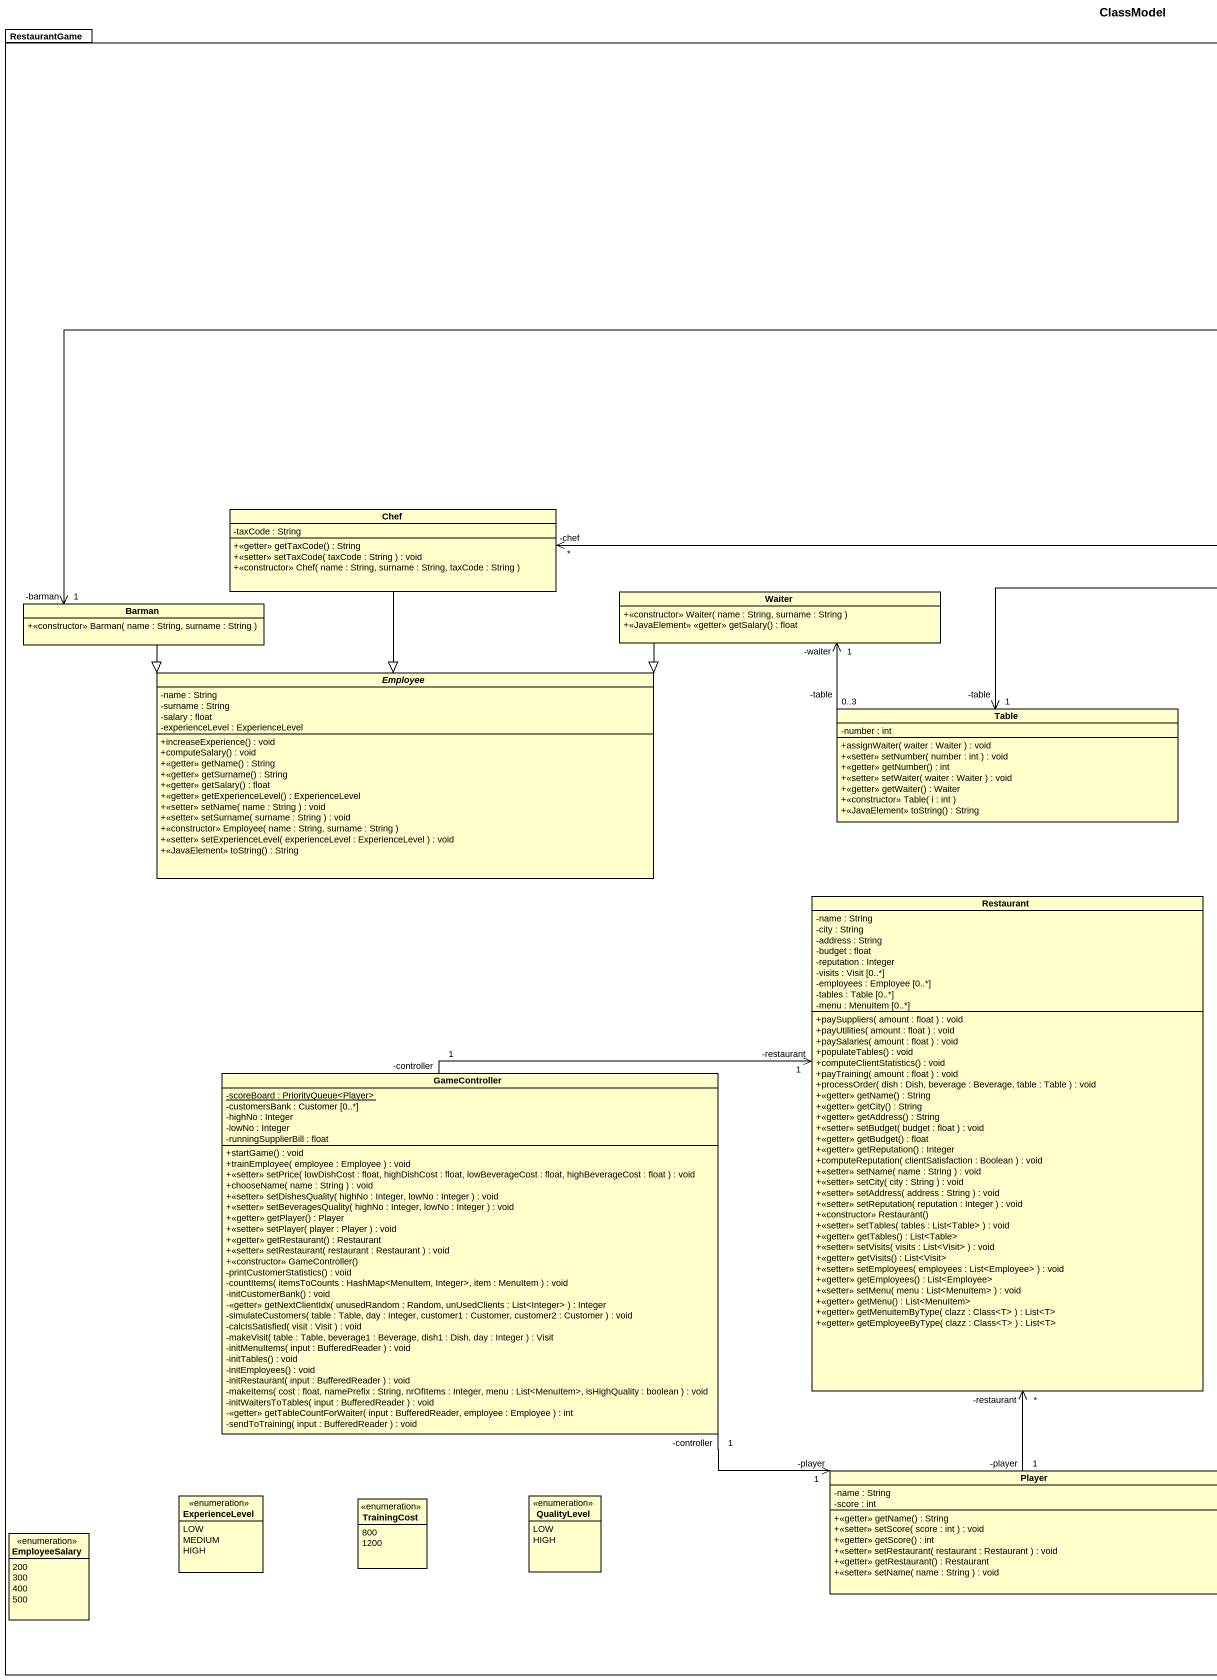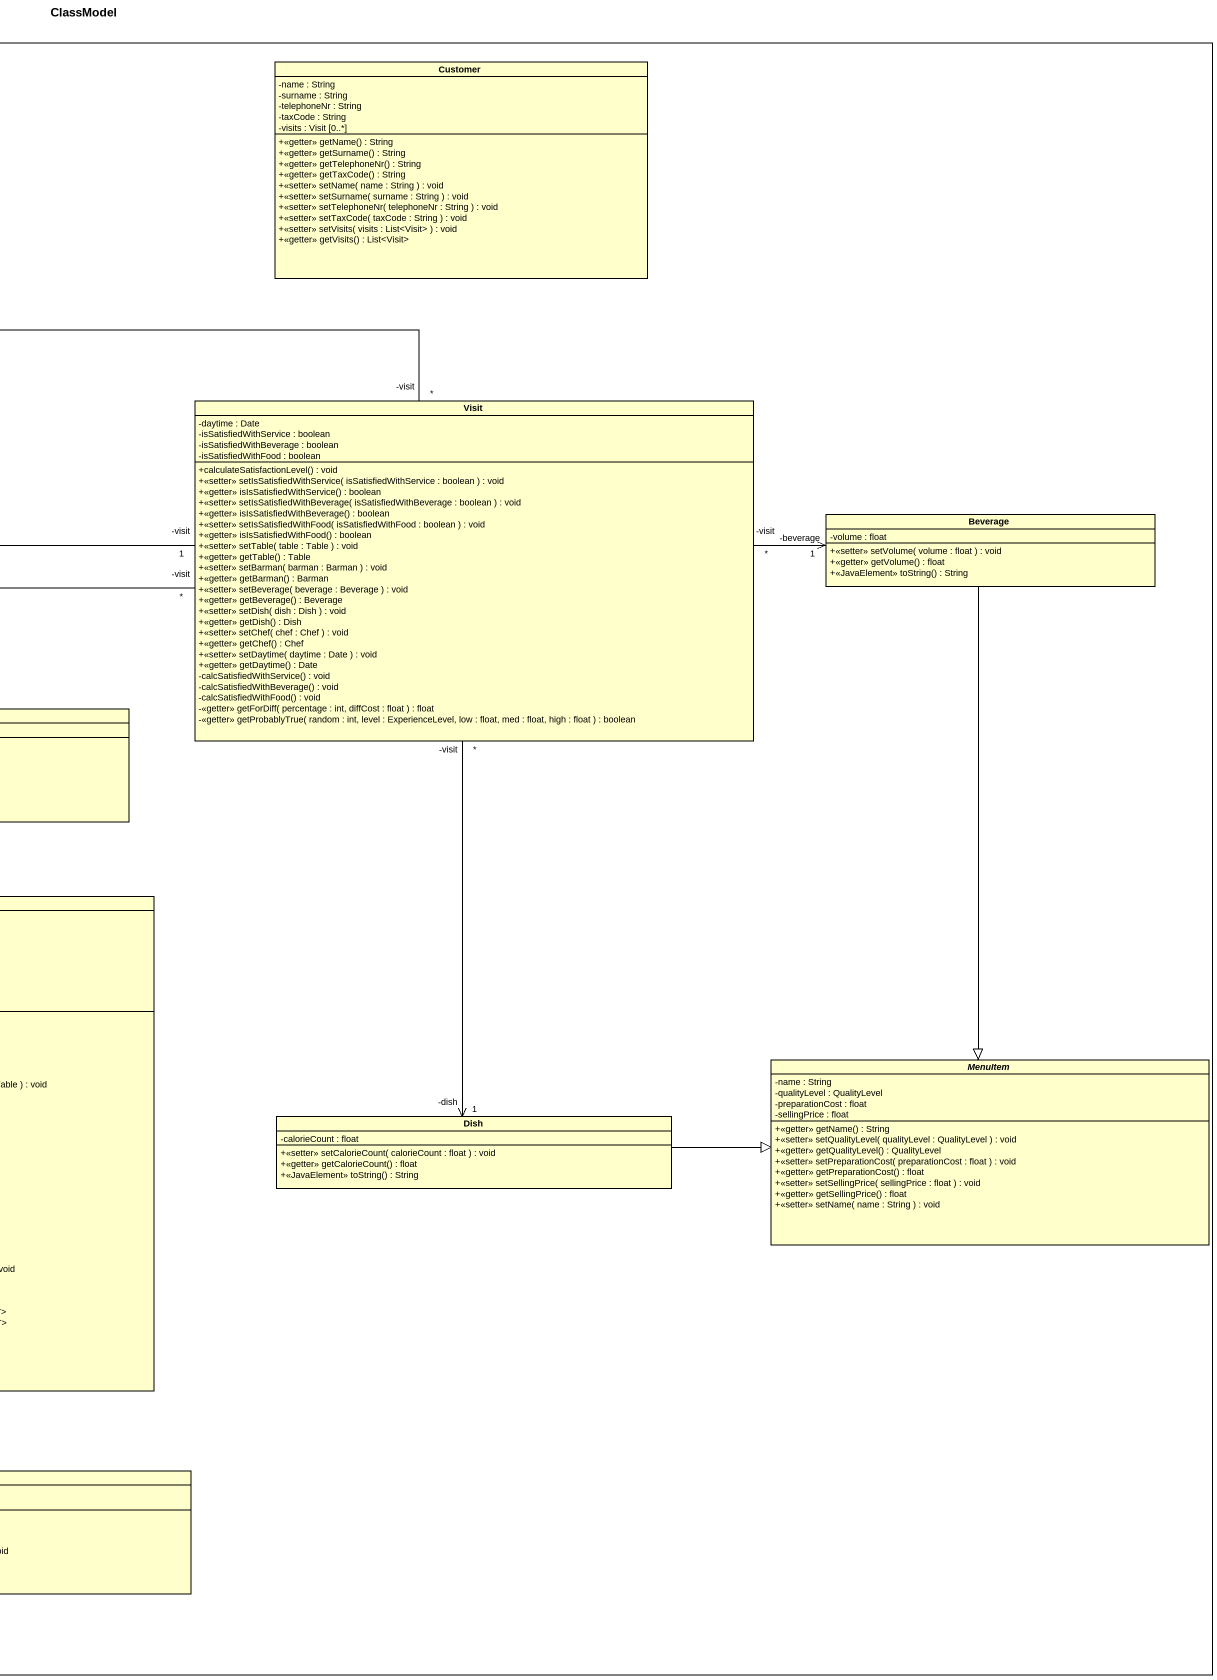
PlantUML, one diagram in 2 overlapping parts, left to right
@startuml
title ClassModel
hide circle
hide empty members
skinparam classAttributeIconSize 0
package RestaurantGame {
  class Customer {
    -name : String
    -surname : String
    -telephoneNr : String
    -taxCode : String
    -visits : Visit [0..*]
    +<<getter>> getName() : String
    +<<getter>> getSurname() : String
    +<<getter>> getTelephoneNr() : String
    +<<getter>> getTaxCode() : String
    +<<setter>> setName( name : String ) : void
    +<<setter>> setSurname( surname : String ) : void
    +<<setter>> setTelephoneNr( telephoneNr : String ) : void
    +<<setter>> setTaxCode( taxCode : String ) : void
    +<<setter>> setVisits( visits : List<Visit> ) : void
    +<<getter>> getVisits() : List<Visit>
  }
  class Visit {
    -daytime : Date
    -isSatisfiedWithService : boolean
    -isSatisfiedWithBeverage : boolean
    -isSatisfiedWithFood : boolean
    +calculateSatisfactionLevel() : void
    +<<setter>> setIsSatisfiedWithService( isSatisfiedWithService : boolean ) : void
    +<<getter>> isIsSatisfiedWithService() : boolean
    +<<setter>> setIsSatisfiedWithBeverage( isSatisfiedWithBeverage : boolean ) : void
    +<<getter>> isIsSatisfiedWithBeverage() : boolean
    +<<setter>> setIsSatisfiedWithFood( isSatisfiedWithFood : boolean ) : void
    +<<getter>> isIsSatisfiedWithFood() : boolean
    +<<setter>> setTable( table : Table ) : void
    +<<getter>> getTable() : Table
    +<<setter>> setBarman( barman : Barman ) : void
    +<<getter>> getBarman() : Barman
    +<<setter>> setBeverage( beverage : Beverage ) : void
    +<<getter>> getBeverage() : Beverage
    +<<setter>> setDish( dish : Dish ) : void
    +<<getter>> getDish() : Dish
    +<<setter>> setChef( chef : Chef ) : void
    +<<getter>> getChef() : Chef
    +<<setter>> setDaytime( daytime : Date ) : void
    +<<getter>> getDaytime() : Date
    -calcSatisfiedWithService() : void
    -calcSatisfiedWithBeverage() : void
    -calcSatisfiedWithFood() : void
    -<<getter>> getForDiff( percentage : int, diffCost : float ) : float
    -<<getter>> getProbablyTrue( random : int, level : ExperienceLevel, low : float, med : float, high : float ) : boolean
  }
  class Chef {
    -taxCode : String
    +<<getter>> getTaxCode() : String
    +<<setter>> setTaxCode( taxCode : String ) : void
    +<<constructor>> Chef( name : String, surname : String, taxCode : String )
  }
  class Beverage {
    -volume : float
    +<<setter>> setVolume( volume : float ) : void
    +<<getter>> getVolume() : float
    +<<JavaElement>> toString() : String
  }
  class Waiter {
    +<<constructor>> Waiter( name : String, surname : String )
    +<<JavaElement>> <<getter>> getSalary() : float
  }
  class Barman {
    +<<constructor>> Barman( name : String, surname : String )
  }
  abstract class Employee {
    -name : String
    -surname : String
    -salary : float
    -experienceLevel : ExperienceLevel
    +increaseExperience() : void
    +computeSalary() : void
    +<<getter>> getName() : String
    +<<getter>> getSurname() : String
    +<<getter>> getSalary() : float
    +<<getter>> getExperienceLevel() : ExperienceLevel
    +<<setter>> setName( name : String ) : void
    +<<setter>> setSurname( surname : String ) : void
    +<<constructor>> Employee( name : String, surname : String )
    +<<setter>> setExperienceLevel( experienceLevel : ExperienceLevel ) : void
    +<<JavaElement>> toString() : String
  }
  class Table {
    -number : int
    +assignWaiter( waiter : Waiter ) : void
    +<<setter>> setNumber( number : int ) : void
    +<<getter>> getNumber() : int
    +<<setter>> setWaiter( waiter : Waiter ) : void
    +<<getter>> getWaiter() : Waiter
    +<<constructor>> Table( i : int )
    +<<JavaElement>> toString() : String
  }
  class Restaurant {
    -name : String
    -city : String
    -address : String
    -budget : float
    -reputation : Integer
    -visits : Visit [0..*]
    -employees : Employee [0..*]
    -tables : Table [0..*]
    -menu : MenuItem [0..*]
    +paySuppliers( amount : float ) : void
    +payUtilities( amount : float ) : void
    +paySalaries( amount : float ) : void
    +populateTables() : void
    +computeClientStatistics() : void
    +payTraining( amount : float ) : void
    +processOrder( dish : Dish, beverage : Beverage, table : Table ) : void
    +<<getter>> getName() : String
    +<<getter>> getCity() : String
    +<<getter>> getAddress() : String
    +<<setter>> setBudget( budget : float ) : void
    +<<getter>> getBudget() : float
    +<<getter>> getReputation() : Integer
    +computeReputation( clientSatisfaction : Boolean ) : void
    +<<setter>> setName( name : String ) : void
    +<<setter>> setCity( city : String ) : void
    +<<setter>> setAddress( address : String ) : void
    +<<setter>> setReputation( reputation : Integer ) : void
    +<<constructor>> Restaurant()
    +<<setter>> setTables( tables : List<Table> ) : void
    +<<getter>> getTables() : List<Table>
    +<<setter>> setVisits( visits : List<Visit> ) : void
    +<<getter>> getVisits() : List<Visit>
    +<<setter>> setEmployees( employees : List<Employee> ) : void
    +<<getter>> getEmployees() : List<Employee>
    +<<setter>> setMenu( menu : List<MenuItem> ) : void
    +<<getter>> getMenu() : List<MenuItem>
    +<<getter>> getMenuitemByType( clazz : Class<T> ) : List<T>
    +<<getter>> getEmployeeByType( clazz : Class<T> ) : List<T>
  }
  abstract class MenuItem {
    -name : String
    -qualityLevel : QualityLevel
    -preparationCost : float
    -sellingPrice : float
    +<<getter>> getName() : String
    +<<setter>> setQualityLevel( qualityLevel : QualityLevel ) : void
    +<<getter>> getQualityLevel() : QualityLevel
    +<<setter>> setPreparationCost( preparationCost : float ) : void
    +<<getter>> getPreparationCost() : float
    +<<setter>> setSellingPrice( sellingPrice : float ) : void
    +<<getter>> getSellingPrice() : float
    +<<setter>> setName( name : String ) : void
  }
  class GameController {
    {static} -scoreBoard : PriorityQueue<Player>
    -customersBank : Customer [0..*]
    -highNo : Integer
    -lowNo : Integer
    -runningSupplierBill : float
    +startGame() : void
    +trainEmployee( employee : Employee ) : void
    +<<setter>> setPrice( lowDishCost : float, highDishCost : float, lowBeverageCost : float, highBeverageCost : float ) : void
    +chooseName( name : String ) : void
    +<<setter>> setDishesQuality( highNo : Integer, lowNo : Integer ) : void
    +<<setter>> setBeveragesQuality( highNo : Integer, lowNo : Integer ) : void
    +<<getter>> getPlayer() : Player
    +<<setter>> setPlayer( player : Player ) : void
    +<<getter>> getRestaurant() : Restaurant
    +<<setter>> setRestaurant( restaurant : Restaurant ) : void
    +<<constructor>> GameController()
    -printCustomerStatistics() : void
    -countItems( itemsToCounts : HashMap<MenuItem, Integer>, item : MenuItem ) : void
    -initCustomerBank() : void
    -<<getter>> getNextClientIdx( unusedRandom : Random, unUsedClients : List<Integer> ) : Integer
    -simulateCustomers( table : Table, day : Integer, customer1 : Customer, customer2 : Customer ) : void
    -calcIsSatisfied( visit : Visit ) : void
    -makeVisit( table : Table, beverage1 : Beverage, dish1 : Dish, day : Integer ) : Visit
    -initMenuItems( input : BufferedReader ) : void
    -initTables() : void
    -initEmployees() : void
    -initRestaurant( input : BufferedReader ) : void
    -makeItems( cost : float, namePrefix : String, nrOfItems : Integer, menu : List<MenuItem>, isHighQuality : boolean ) : void
    -initWaitersToTables( input : BufferedReader ) : void
    -<<getter>> getTableCountForWaiter( input : BufferedReader, employee : Employee ) : int
    -sendToTraining( input : BufferedReader ) : void
  }
  class Dish {
    -calorieCount : float
    +<<setter>> setCalorieCount( calorieCount : float ) : void
    +<<getter>> getCalorieCount() : float
    +<<JavaElement>> toString() : String
  }
  class Player {
    -name : String
    -score : int
    +<<getter>> getName() : String
    +<<setter>> setScore( score : int ) : void
    +<<getter>> getScore() : int
    +<<setter>> setRestaurant( restaurant : Restaurant ) : void
    +<<getter>> getRestaurant() : Restaurant
    +<<setter>> setName( name : String ) : void
  }
  enum ExperienceLevel {
    LOW
    MEDIUM
    HIGH
  }
  enum TrainingCost {
    800
    1200
  }
  enum QualityLevel {
    LOW
    HIGH
  }
  enum EmployeeSalary {
    200
    300
    400
    500
  }
}
Visit "*\n-visit" -right-> "1\n-beverage" Beverage
Visit "*\n-visit" -left-> "1\n-barman" Barman
Visit "*\n-visit" -left-> "1\n-table" Table
Visit "*\n-visit" --> "1\n-dish" Dish
Chef "*\n-chef" <-right- "1\n-visit" Visit
Chef --|> Employee
Beverage --|> MenuItem
Waiter -left-|> Employee
Waiter "1\n-waiter" <-- "0..3\n-table" Table
Barman -right-|> Employee
Restaurant "1\n-restaurant" <-left- "1\n-controller" GameController
Dish -right-|> MenuItem
Player "1\n-player" -up-> "*\n-restaurant" Restaurant
Player "1\n-player" <-left- "1\n-controller" GameController
@enduml
